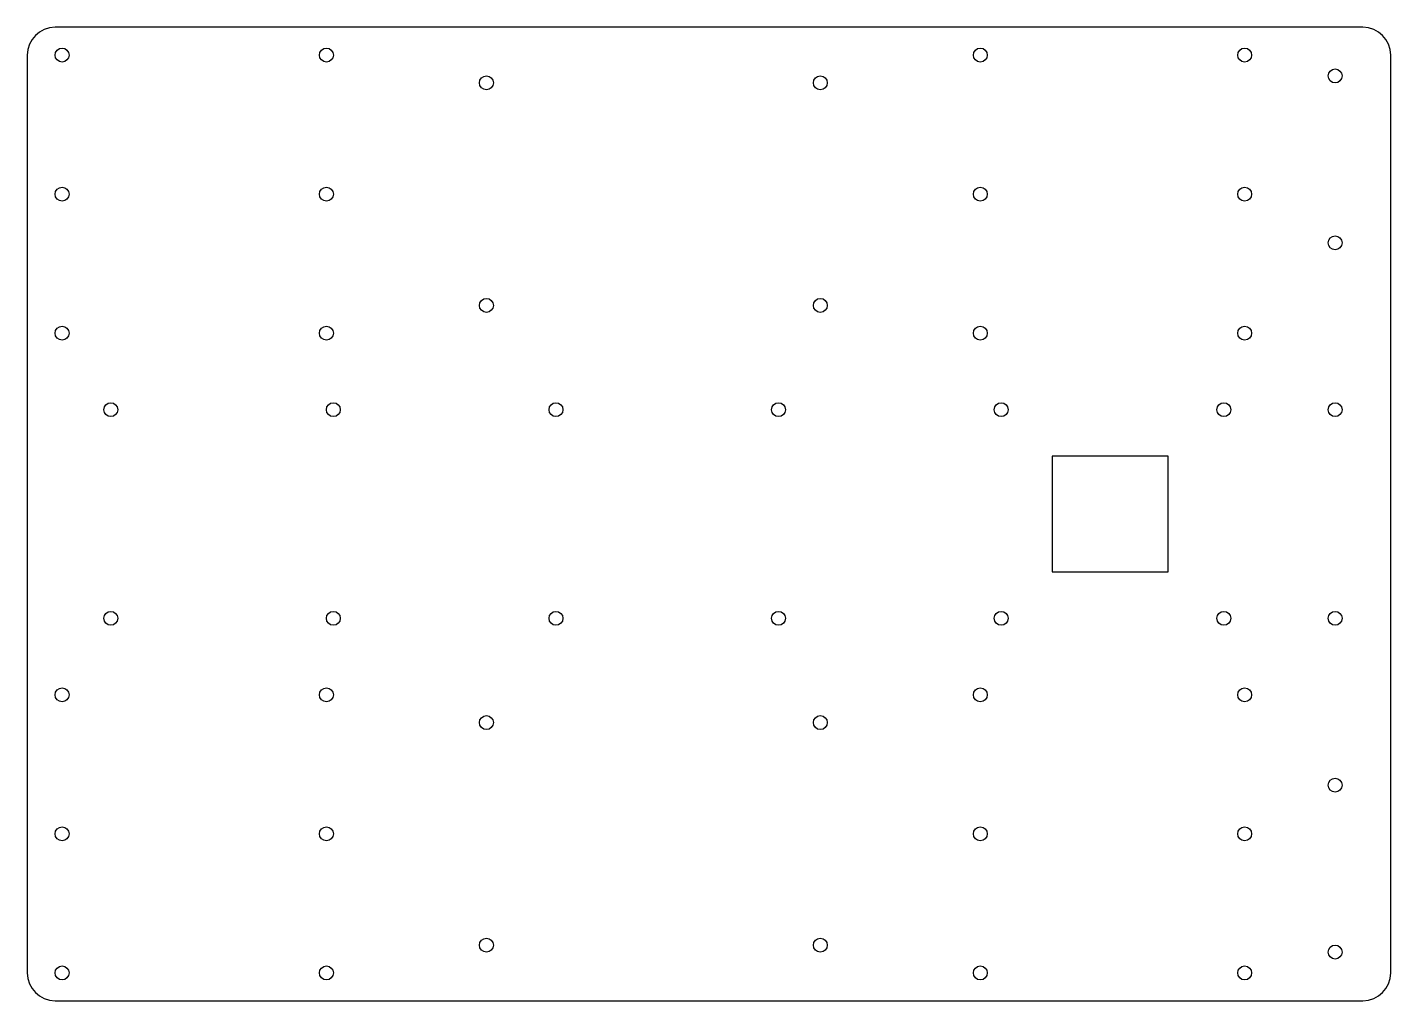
# Model space of a CAD drawing. Header units: millimetres. Extents: x -135 to 159, y -105 to 105.
import ezdxf

# ---------------------------------------------------------------- set-up
doc = ezdxf.new("R2010")
doc.units = ezdxf.units.MM

msp = doc.modelspace()

# ---------------------------------------------------------------- linework, layer by layer
at = {"color": 7, "linetype": 'Continuous', "lineweight": 25}
for p, q in [((153, 105), (-129, 105)), ((-135, 99), (-135, -99)), ((159, -99), (159, 99)), ((86, 12.5), (86, -12.5)), ((111, 12.5), (86, 12.5)), ((111, -12.5), (111, 12.5)), ((86, -12.5), (111, -12.5)), ((-129, -105), (153, -105))]:
    msp.add_line(p, q, dxfattribs=at)
for centre in [(-127.5, 99), (-70.5, 99), (70.5, 99), (127.5, 99), (-36, 93), (36, 93), (147, 94.5), (-127.5, 69), (-70.5, 69), (70.5, 69), (127.5, 69), (147, 58.5), (-36, 45), (36, 45), (-127.5, 39), (-70.5, 39), (70.5, 39), (127.5, 39), (-117, 22.5), (-69, 22.5), (-21, 22.5), (27, 22.5), (75, 22.5), (123, 22.5), (147, 22.5), (-117, -22.5), (-69, -22.5), (-21, -22.5), (27, -22.5), (75, -22.5), (123, -22.5), (147, -22.5), (-127.5, -39), (-70.5, -39), (70.5, -39), (127.5, -39), (-36, -45), (36, -45), (147, -58.5), (-127.5, -69), (-70.5, -69), (70.5, -69), (127.5, -69), (-36, -93), (36, -93), (147, -94.5), (-127.5, -99), (-70.5, -99), (70.5, -99), (127.5, -99)]:
    msp.add_circle(centre, 1.5, dxfattribs=at)
for centre, start, end in [((-129, 99), 90, 180), ((153, 99), 0, 90), ((-129, -99), 180, 270), ((153, -99), 270, 360)]:
    msp.add_arc(centre, 6, start, end, dxfattribs=at)

doc.saveas('drawing.dxf')
